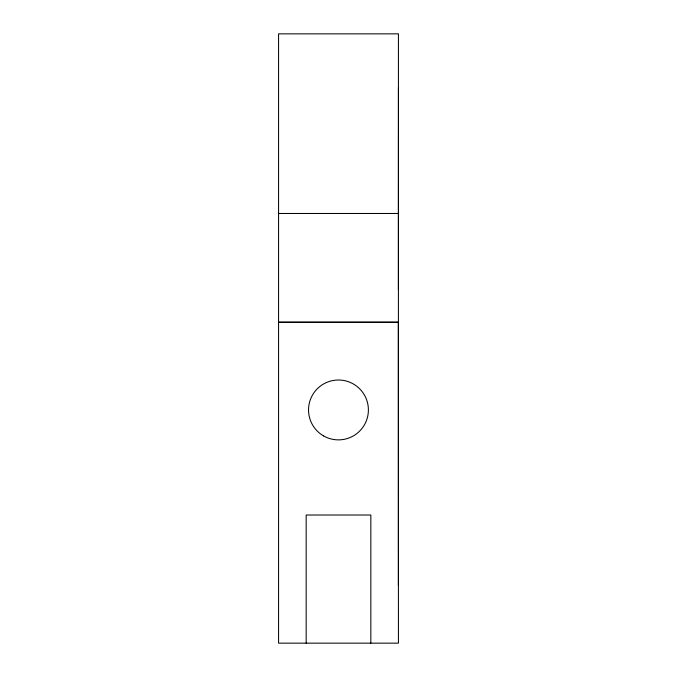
<?xml version="1.0" encoding="UTF-8"?>
<svg xmlns="http://www.w3.org/2000/svg" width="677" height="677" viewBox="0 0 677 677"><rect width="100%" height="100%" fill="white"/><g stroke="black" fill="none" stroke-linecap="round" stroke-linejoin="round"><path stroke-width="1.02" d="M398.389 585.258L398.431 33.85L278.569 33.85L278.569 643.15L398.431 643.15L398.33 322.328L278.569 322.328M398.414 289.595L398.431 87.739M278.569 213.475L398.431 213.475M278.569 322.117L398.431 322.117M370.835 643.15L370.835 515.019L306.165 515.019L306.165 643.15M323.496 435.87A29.94 29.94 0 0 0 368.398 409.949A29.94 29.94 0 0 0 323.496 384.02A29.94 29.94 0 0 0 323.496 435.87"/></g></svg>
